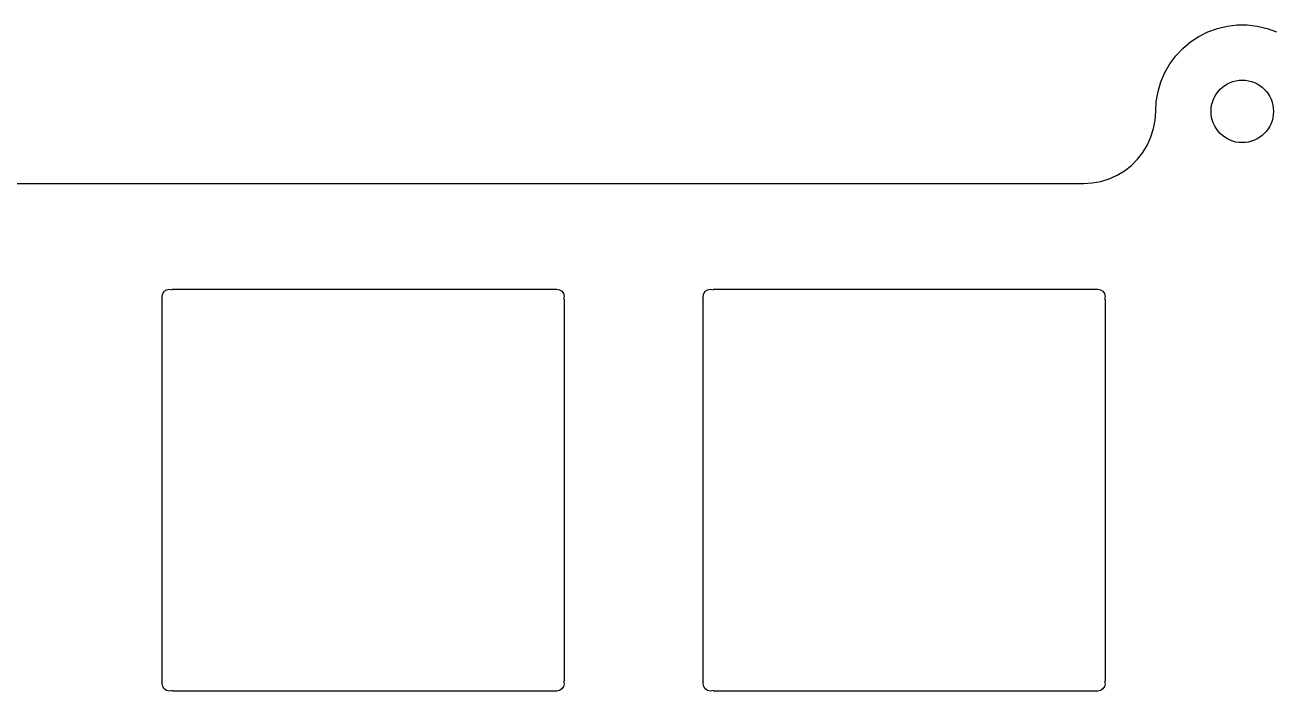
# Model space of a CAD drawing. Extents: x 55 to 248, y -167 to -34.
# Drawn here: x 164.31 to 208.32, y -57.88 to -34.42 of the extents above; entities that cross this region are included whole.
import ezdxf

# ---------------------------------------------------------------- set-up
doc = ezdxf.new("R2010")
doc.units = 0
doc.layers.add('Part__Feature1502', color=7, linetype='CONTINUOUS')

msp = doc.modelspace()

# ---------------------------------------------------------------- linework, layer by layer
at = {"layer": 'Part__Feature1502'}
for p, q in [((205.645, -34.8254), (205.961, -34.6663)), ((205.645, -34.8254, 1.58), (205.961, -34.6663, 1.58)), ((205.645, -34.8254, 1.58), (205.961, -34.6663, 1.58)), ((205.645, -34.8254), (205.961, -34.6663)), ((205.961, -34.6663), (206.295, -34.545)), ((205.961, -34.6663, 1.58), (206.295, -34.545, 1.58)), ((205.961, -34.6663, 1.58), (206.295, -34.545, 1.58)), ((205.961, -34.6663), (206.295, -34.545)), ((205.961, -34.6663), (205.961, -34.6663, 1.58)), ((205.961, -34.6663), (205.961, -34.6663, 1.58)), ((206.295, -34.545), (206.639, -34.4633)), ((206.295, -34.545, 1.58), (206.639, -34.4633, 1.58)), ((206.295, -34.545, 1.58), (206.639, -34.4633, 1.58)), ((206.295, -34.545), (206.639, -34.4633)), ((206.295, -34.545), (206.295, -34.545, 1.58)), ((206.295, -34.545), (206.295, -34.545, 1.58)), ((206.639, -34.4633), (206.992, -34.4222)), ((206.639, -34.4633, 1.58), (206.992, -34.4222, 1.58)), ((206.639, -34.4633, 1.58), (206.992, -34.4222, 1.58)), ((206.639, -34.4633), (206.992, -34.4222)), ((206.639, -34.4633), (206.639, -34.4633, 1.58)), ((206.639, -34.4633), (206.639, -34.4633, 1.58)), ((206.992, -34.4222), (207.346, -34.4222)), ((206.992, -34.4222, 1.58), (207.346, -34.4222, 1.58)), ((206.992, -34.4222), (206.992, -34.4222, 1.58)), ((206.992, -34.4222), (206.992, -34.4222, 1.58)), ((206.992, -34.4222, 1.58), (207.346, -34.4222, 1.58)), ((206.992, -34.4222), (207.346, -34.4222)), ((207.346, -34.4222), (207.698, -34.4633)), ((207.346, -34.4222, 1.58), (207.698, -34.4633, 1.58)), ((207.346, -34.4222), (207.346, -34.4222, 1.58)), ((207.346, -34.4222), (207.346, -34.4222, 1.58)), ((207.346, -34.4222, 1.58), (207.698, -34.4633, 1.58)), ((207.346, -34.4222), (207.698, -34.4633)), ((207.698, -34.4633), (208.043, -34.545)), ((207.698, -34.4633, 1.58), (208.043, -34.545, 1.58)), ((207.698, -34.4633), (207.698, -34.4633, 1.58)), ((207.698, -34.4633), (207.698, -34.4633, 1.58)), ((207.698, -34.4633, 1.58), (208.043, -34.545, 1.58)), ((207.698, -34.4633), (208.043, -34.545)), ((208.043, -34.545), (208.376, -34.6663)), ((208.043, -34.545, 1.58), (208.376, -34.6663, 1.58)), ((208.043, -34.545), (208.043, -34.545, 1.58)), ((208.043, -34.545), (208.043, -34.545, 1.58)), ((208.043, -34.545, 1.58), (208.376, -34.6663, 1.58)), ((208.043, -34.545), (208.376, -34.6663)), ((205.077, -35.248), (205.349, -35.0201)), ((205.077, -35.248, 1.58), (205.349, -35.0201, 1.58)), ((205.077, -35.248, 1.58), (205.349, -35.0201, 1.58)), ((205.077, -35.248), (205.349, -35.0201)), ((205.349, -35.0201), (205.645, -34.8254)), ((205.349, -35.0201, 1.58), (205.645, -34.8254, 1.58)), ((205.349, -35.0201, 1.58), (205.645, -34.8254, 1.58)), ((205.349, -35.0201), (205.645, -34.8254)), ((205.349, -35.0201), (205.349, -35.0201, 1.58)), ((205.349, -35.0201), (205.349, -35.0201, 1.58)), ((205.645, -34.8254), (205.645, -34.8254, 1.58)), ((205.645, -34.8254), (205.645, -34.8254, 1.58)), ((204.622, -35.7901), (204.834, -35.5058)), ((204.622, -35.7901, 1.58), (204.834, -35.5058, 1.58)), ((204.622, -35.7901, 1.58), (204.834, -35.5058, 1.58)), ((204.622, -35.7901), (204.834, -35.5058)), ((204.834, -35.5058), (205.077, -35.248)), ((204.834, -35.5058, 1.58), (205.077, -35.248, 1.58)), ((204.834, -35.5058, 1.58), (205.077, -35.248, 1.58)), ((204.834, -35.5058), (205.077, -35.248)), ((204.834, -35.5058), (204.834, -35.5058, 1.58)), ((204.834, -35.5058), (204.834, -35.5058, 1.58)), ((205.077, -35.248), (205.077, -35.248, 1.58)), ((205.077, -35.248), (205.077, -35.248, 1.58)), ((204.445, -36.0971), (204.622, -35.7901)), ((204.445, -36.0971, 1.58), (204.622, -35.7901, 1.58)), ((204.445, -36.0971, 1.58), (204.622, -35.7901, 1.58)), ((204.445, -36.0971), (204.622, -35.7901)), ((204.622, -35.7901), (204.622, -35.7901, 1.58)), ((204.622, -35.7901), (204.622, -35.7901, 1.58)), ((204.203, -36.7621), (204.305, -36.4225)), ((204.203, -36.7621, 1.58), (204.305, -36.4225, 1.58)), ((204.203, -36.7621, 1.58), (204.305, -36.4225, 1.58)), ((204.203, -36.7621), (204.305, -36.4225)), ((204.305, -36.4225), (204.445, -36.0971)), ((204.305, -36.4225, 1.58), (204.445, -36.0971, 1.58)), ((204.305, -36.4225, 1.58), (204.445, -36.0971, 1.58)), ((204.305, -36.4225), (204.445, -36.0971)), ((204.305, -36.4225), (204.305, -36.4225, 1.58)), ((204.305, -36.4225), (204.305, -36.4225, 1.58)), ((204.445, -36.0971), (204.445, -36.0971, 1.58)), ((204.445, -36.0971), (204.445, -36.0971, 1.58)), ((204.141, -37.1111), (204.203, -36.7621)), ((204.141, -37.1111, 1.58), (204.203, -36.7621, 1.58)), ((204.141, -37.1111, 1.58), (204.203, -36.7621, 1.58)), ((204.141, -37.1111), (204.203, -36.7621)), ((204.203, -36.7621), (204.203, -36.7621, 1.58)), ((204.203, -36.7621), (204.203, -36.7621, 1.58)), ((204.121, -37.465), (204.141, -37.1111)), ((204.121, -37.465, 1.58), (204.141, -37.1111, 1.58)), ((204.121, -37.465, 1.58), (204.141, -37.1111, 1.58)), ((204.121, -37.465), (204.141, -37.1111)), ((204.141, -37.1111), (204.141, -37.1111, 1.58)), ((204.141, -37.1111), (204.141, -37.1111, 1.58)), ((204.047, -38.0723), (204.102, -37.7709)), ((204.047, -38.0723, 1.58), (204.102, -37.7709, 1.58)), ((204.047, -38.0723, 1.58), (204.102, -37.7709, 1.58)), ((204.047, -38.0723), (204.102, -37.7709)), ((204.102, -37.7709), (204.121, -37.465)), ((204.102, -37.7709, 1.58), (204.121, -37.465, 1.58)), ((204.102, -37.7709, 1.58), (204.121, -37.465, 1.58)), ((204.102, -37.7709), (204.121, -37.465)), ((204.102, -37.7709), (204.102, -37.7709, 1.58)), ((204.102, -37.7709), (204.102, -37.7709, 1.58)), ((204.121, -37.465), (204.121, -37.465, 1.58)), ((204.121, -37.465), (204.121, -37.465, 1.58)), ((208.269, -37.465), (208.269, -37.465, 1.58)), ((208.269, -37.465), (208.269, -37.465, 1.58)), ((203.956, -38.3648), (204.047, -38.0723)), ((203.956, -38.3648, 1.58), (204.047, -38.0723, 1.58)), ((203.956, -38.3648, 1.58), (204.047, -38.0723, 1.58)), ((203.956, -38.3648), (204.047, -38.0723)), ((204.047, -38.0723), (204.047, -38.0723, 1.58)), ((204.047, -38.0723), (204.047, -38.0723, 1.58)), ((203.672, -38.9065), (203.83, -38.6442)), ((203.672, -38.9065, 1.58), (203.83, -38.6442, 1.58)), ((203.672, -38.9065, 1.58), (203.83, -38.6442, 1.58)), ((203.672, -38.9065), (203.83, -38.6442)), ((203.83, -38.6442), (203.956, -38.3648)), ((203.83, -38.6442, 1.58), (203.956, -38.3648, 1.58)), ((203.83, -38.6442, 1.58), (203.956, -38.3648, 1.58)), ((203.83, -38.6442), (203.956, -38.3648)), ((203.83, -38.6442), (203.83, -38.6442, 1.58)), ((203.83, -38.6442), (203.83, -38.6442, 1.58)), ((203.956, -38.3648), (203.956, -38.3648, 1.58)), ((203.956, -38.3648), (203.956, -38.3648, 1.58)), ((203.266, -39.3643), (203.483, -39.1477)), ((203.266, -39.3643, 1.58), (203.483, -39.1477, 1.58)), ((203.266, -39.3643, 1.58), (203.483, -39.1477, 1.58)), ((203.266, -39.3643), (203.483, -39.1477)), ((203.483, -39.1477), (203.672, -38.9065)), ((203.483, -39.1477, 1.58), (203.672, -38.9065, 1.58)), ((203.483, -39.1477, 1.58), (203.672, -38.9065, 1.58)), ((203.483, -39.1477), (203.672, -38.9065)), ((203.483, -39.1477), (203.483, -39.1477, 1.58)), ((203.483, -39.1477), (203.483, -39.1477, 1.58)), ((203.672, -38.9065), (203.672, -38.9065, 1.58)), ((203.672, -38.9065), (203.672, -38.9065, 1.58)), ((202.762, -39.7118), (203.025, -39.5533)), ((202.762, -39.7118, 1.58), (203.025, -39.5533, 1.58)), ((202.762, -39.7118, 1.58), (203.025, -39.5533, 1.58)), ((202.762, -39.7118), (203.025, -39.5533)), ((203.025, -39.5533), (203.266, -39.3643)), ((203.025, -39.5533, 1.58), (203.266, -39.3643, 1.58)), ((203.025, -39.5533, 1.58), (203.266, -39.3643, 1.58)), ((203.025, -39.5533), (203.266, -39.3643)), ((203.025, -39.5533), (203.025, -39.5533, 1.58)), ((203.025, -39.5533), (203.025, -39.5533, 1.58)), ((203.266, -39.3643), (203.266, -39.3643, 1.58)), ((203.266, -39.3643), (203.266, -39.3643, 1.58)), ((131.792, -40.0025), (201.583, -40.0025)), ((131.792, -40.0025, 1.58), (201.583, -40.0025, 1.58)), ((131.792, -40.0025, 1.58), (201.583, -40.0025, 1.58)), ((131.792, -40.0025), (201.583, -40.0025)), ((201.583, -40.0025), (201.889, -39.984)), ((201.583, -40.0025, 1.58), (201.889, -39.984, 1.58)), ((201.583, -40.0025, 1.58), (201.889, -39.984, 1.58)), ((201.583, -40.0025), (201.889, -39.984)), ((201.583, -40.0025), (201.583, -40.0025, 1.58)), ((201.583, -40.0025), (201.583, -40.0025, 1.58)), ((201.889, -39.984), (202.191, -39.9288)), ((201.889, -39.984, 1.58), (202.191, -39.9288, 1.58)), ((201.889, -39.984, 1.58), (202.191, -39.9288, 1.58)), ((201.889, -39.984), (202.191, -39.9288)), ((201.889, -39.984), (201.889, -39.984, 1.58)), ((201.889, -39.984), (201.889, -39.984, 1.58)), ((202.191, -39.9288), (202.483, -39.8376)), ((202.191, -39.9288, 1.58), (202.483, -39.8376, 1.58)), ((202.191, -39.9288, 1.58), (202.483, -39.8376, 1.58)), ((202.191, -39.9288), (202.483, -39.8376)), ((202.191, -39.9288), (202.191, -39.9288, 1.58)), ((202.191, -39.9288), (202.191, -39.9288, 1.58)), ((202.483, -39.8376), (202.762, -39.7118)), ((202.483, -39.8376, 1.58), (202.762, -39.7118, 1.58)), ((202.483, -39.8376, 1.58), (202.762, -39.7118, 1.58)), ((202.483, -39.8376), (202.762, -39.7118)), ((202.483, -39.8376), (202.483, -39.8376, 1.58)), ((202.483, -39.8376), (202.483, -39.8376, 1.58)), ((202.762, -39.7118), (202.762, -39.7118, 1.58)), ((202.762, -39.7118), (202.762, -39.7118, 1.58)), ((169.137, -43.979), (169.157, -43.8818)), ((169.137, -43.979, 1.58), (169.157, -43.8818, 1.58)), ((169.137, -43.979, 1.58), (169.157, -43.8818, 1.58)), ((169.137, -43.979), (169.157, -43.8818)), ((169.137, -44.0762), (169.137, -43.979)), ((169.137, -44.0762, 1.58), (169.137, -43.979, 1.58)), ((169.137, -44.0762), (169.137, -43.979)), ((169.137, -44.0762, 1.58), (169.137, -43.979, 1.58)), ((169.137, -43.979), (169.137, -43.979, 1.58)), ((169.137, -43.979), (169.137, -43.979, 1.58)), ((169.157, -43.8818), (169.212, -43.7994)), ((169.157, -43.8818, 1.58), (169.212, -43.7994, 1.58)), ((169.157, -43.8818, 1.58), (169.212, -43.7994, 1.58)), ((169.157, -43.8818), (169.212, -43.7994)), ((169.157, -43.8818), (169.157, -43.8818, 1.58)), ((169.157, -43.8818), (169.157, -43.8818, 1.58)), ((169.212, -43.7994), (169.294, -43.7443)), ((169.212, -43.7994, 1.58), (169.294, -43.7443, 1.58)), ((169.212, -43.7994, 1.58), (169.294, -43.7443, 1.58)), ((169.212, -43.7994), (169.294, -43.7443)), ((169.212, -43.7994), (169.212, -43.7994, 1.58)), ((169.212, -43.7994), (169.212, -43.7994, 1.58)), ((169.294, -43.7443), (169.392, -43.725)), ((169.294, -43.7443, 1.58), (169.392, -43.725, 1.58)), ((169.294, -43.7443, 1.58), (169.392, -43.725, 1.58)), ((169.294, -43.7443), (169.392, -43.725)), ((169.294, -43.7443), (169.294, -43.7443, 1.58)), ((169.294, -43.7443), (169.294, -43.7443, 1.58)), ((169.392, -43.725), (169.489, -43.7443)), ((169.392, -43.725, 1.58), (169.493, -43.7452, 1.58)), ((169.392, -43.725), (169.392, -43.725, 1.58)), ((169.392, -43.725), (169.392, -43.725, 1.58)), ((169.392, -43.725, 1.58), (169.493, -43.7452, 1.58)), ((169.392, -43.725), (169.489, -43.7443)), ((169.489, -43.725), (182.936, -43.725)), ((169.489, -43.725), (182.936, -43.725)), ((169.489, -43.7443), (169.489, -43.7443, 1.58)), ((169.489, -43.7443), (169.489, -43.7443, 1.58)), ((169.493, -43.725, 1.58), (182.936, -43.725, 1.58)), ((169.493, -43.725, 1.58), (182.936, -43.725, 1.58)), ((182.936, -43.725), (183.034, -43.725)), ((182.936, -43.725, 1.58), (183.034, -43.725, 1.58)), ((182.936, -43.725), (183.034, -43.725)), ((182.936, -43.725, 1.58), (183.034, -43.725, 1.58)), ((182.936, -43.7443), (182.936, -43.7443, 1.58)), ((182.936, -43.7443), (182.936, -43.7443, 1.58)), ((183.034, -43.725), (183.131, -43.7443)), ((183.034, -43.725, 1.58), (183.131, -43.7443, 1.58)), ((183.034, -43.725), (183.034, -43.725, 1.58)), ((183.034, -43.725), (183.034, -43.725, 1.58)), ((183.034, -43.725, 1.58), (183.131, -43.7443, 1.58)), ((183.034, -43.725), (183.131, -43.7443)), ((183.131, -43.7443), (183.213, -43.7994)), ((183.131, -43.7443, 1.58), (183.213, -43.7994, 1.58)), ((183.131, -43.7443), (183.131, -43.7443, 1.58)), ((183.131, -43.7443), (183.131, -43.7443, 1.58)), ((183.131, -43.7443, 1.58), (183.213, -43.7994, 1.58)), ((183.131, -43.7443), (183.213, -43.7994)), ((183.213, -43.7994), (183.268, -43.8818)), ((183.213, -43.7994, 1.58), (183.268, -43.8818, 1.58)), ((183.213, -43.7994), (183.213, -43.7994, 1.58)), ((183.213, -43.7994), (183.213, -43.7994, 1.58)), ((183.213, -43.7994, 1.58), (183.268, -43.8818, 1.58)), ((183.213, -43.7994), (183.268, -43.8818)), ((183.287, -43.979, 1.58), (183.267, -44.0807, 1.58)), ((183.287, -43.979, 1.58), (183.267, -44.0807, 1.58)), ((183.268, -43.8818), (183.288, -43.979)), ((183.268, -43.8818, 1.58), (183.288, -43.979, 1.58)), ((183.268, -43.8818), (183.268, -43.8818, 1.58)), ((183.268, -43.8818), (183.268, -43.8818, 1.58)), ((183.268, -43.8818, 1.58), (183.288, -43.979, 1.58)), ((183.268, -43.8818), (183.288, -43.979)), ((183.287, -43.979), (183.268, -44.0762)), ((183.287, -43.979), (183.268, -44.0762)), ((183.287, -43.979), (183.287, -43.979, 1.58)), ((183.287, -43.979), (183.287, -43.979, 1.58)), ((188.188, -43.979), (188.207, -43.8818)), ((188.188, -43.979, 1.58), (188.207, -43.8818, 1.58)), ((188.188, -43.979, 1.58), (188.207, -43.8818, 1.58)), ((188.188, -43.979), (188.207, -43.8818)), ((188.188, -44.0762), (188.188, -43.979)), ((188.188, -44.0762, 1.58), (188.188, -43.979, 1.58)), ((188.188, -44.0762), (188.188, -43.979)), ((188.188, -44.0762, 1.58), (188.188, -43.979, 1.58)), ((188.188, -43.979), (188.188, -43.979, 1.58)), ((188.188, -43.979), (188.188, -43.979, 1.58)), ((188.207, -43.8818), (188.262, -43.7994)), ((188.207, -43.8818, 1.58), (188.262, -43.7994, 1.58)), ((188.207, -43.8818, 1.58), (188.262, -43.7994, 1.58)), ((188.207, -43.8818), (188.262, -43.7994)), ((188.207, -43.8818), (188.207, -43.8818, 1.58)), ((188.207, -43.8818), (188.207, -43.8818, 1.58)), ((188.262, -43.7994), (188.344, -43.7443)), ((188.262, -43.7994, 1.58), (188.344, -43.7443, 1.58)), ((188.262, -43.7994, 1.58), (188.344, -43.7443, 1.58)), ((188.262, -43.7994), (188.344, -43.7443)), ((188.262, -43.7994), (188.262, -43.7994, 1.58)), ((188.262, -43.7994), (188.262, -43.7994, 1.58)), ((188.344, -43.7443), (188.441, -43.725)), ((188.344, -43.7443, 1.58), (188.441, -43.725, 1.58)), ((188.344, -43.7443, 1.58), (188.441, -43.725, 1.58)), ((188.344, -43.7443), (188.441, -43.725)), ((188.344, -43.7443), (188.344, -43.7443, 1.58)), ((188.344, -43.7443), (188.344, -43.7443, 1.58)), ((188.441, -43.725), (188.539, -43.7443)), ((188.441, -43.725, 1.58), (188.539, -43.7443, 1.58)), ((188.441, -43.725), (188.441, -43.725, 1.58)), ((188.441, -43.725), (188.441, -43.725, 1.58)), ((188.441, -43.725, 1.58), (188.539, -43.7443, 1.58)), ((188.441, -43.725), (188.539, -43.7443)), ((188.539, -43.725), (201.986, -43.725)), ((188.539, -43.725, 1.58), (201.986, -43.725, 1.58)), ((188.539, -43.725), (201.986, -43.725)), ((188.539, -43.725, 1.58), (201.986, -43.725, 1.58)), ((188.539, -43.7443), (188.539, -43.7443, 1.58)), ((188.539, -43.7443), (188.539, -43.7443, 1.58)), ((201.986, -43.725), (202.083, -43.725)), ((201.986, -43.725, 1.58), (202.083, -43.725, 1.58)), ((201.986, -43.725), (202.083, -43.725)), ((201.986, -43.725, 1.58), (202.083, -43.725, 1.58)), ((201.986, -43.7443), (201.986, -43.7443, 1.58)), ((201.986, -43.7443), (201.986, -43.7443, 1.58)), ((202.083, -43.725), (202.181, -43.7443)), ((202.083, -43.725, 1.58), (202.181, -43.7443, 1.58)), ((202.083, -43.725), (202.083, -43.725, 1.58)), ((202.083, -43.725), (202.083, -43.725, 1.58)), ((202.083, -43.725, 1.58), (202.181, -43.7443, 1.58)), ((202.083, -43.725), (202.181, -43.7443)), ((202.181, -43.7443), (202.263, -43.7994)), ((202.181, -43.7443, 1.58), (202.263, -43.7994, 1.58)), ((202.181, -43.7443), (202.181, -43.7443, 1.58)), ((202.181, -43.7443), (202.181, -43.7443, 1.58)), ((202.181, -43.7443, 1.58), (202.263, -43.7994, 1.58)), ((202.181, -43.7443), (202.263, -43.7994)), ((202.263, -43.7994), (202.318, -43.8818)), ((202.263, -43.7994, 1.58), (202.318, -43.8818, 1.58)), ((202.263, -43.7994), (202.263, -43.7994, 1.58)), ((202.263, -43.7994), (202.263, -43.7994, 1.58)), ((202.263, -43.7994, 1.58), (202.318, -43.8818, 1.58)), ((202.263, -43.7994), (202.318, -43.8818)), ((202.318, -43.8818), (202.338, -43.979)), ((202.318, -43.8818, 1.58), (202.338, -43.979, 1.58)), ((202.318, -43.8818), (202.318, -43.8818, 1.58)), ((202.318, -43.8818), (202.318, -43.8818, 1.58)), ((202.318, -43.8818, 1.58), (202.338, -43.979, 1.58)), ((202.318, -43.8818), (202.338, -43.979)), ((202.338, -43.979), (202.318, -44.0762)), ((202.338, -43.979, 1.58), (202.318, -44.0762, 1.58)), ((202.338, -43.979, 1.58), (202.318, -44.0762, 1.58)), ((202.338, -43.979), (202.318, -44.0762)), ((202.338, -43.979), (202.338, -43.979, 1.58)), ((202.338, -43.979), (202.338, -43.979, 1.58)), ((169.137, -57.5238), (169.137, -44.0762)), ((169.137, -57.5196, 1.58), (169.137, -44.0762, 1.58)), ((169.137, -57.5238), (169.137, -44.0762)), ((169.137, -57.5196, 1.58), (169.137, -44.0762, 1.58)), ((169.157, -44.0762), (169.157, -44.0762, 1.58)), ((169.157, -44.0762), (169.157, -44.0762, 1.58)), ((183.268, -44.0762), (183.268, -44.0762, 1.58)), ((183.268, -44.0762), (183.268, -44.0762, 1.58)), ((183.287, -44.0762), (183.287, -57.5238)), ((183.287, -44.0762), (183.287, -57.5238)), ((183.287, -44.0804, 1.58), (183.287, -57.5238, 1.58)), ((183.287, -44.0804, 1.58), (183.287, -57.5238, 1.58)), ((188.188, -57.5238), (188.188, -44.0762)), ((188.188, -57.5196, 1.58), (188.188, -44.0762, 1.58)), ((188.188, -57.5238), (188.188, -44.0762)), ((188.188, -57.5196, 1.58), (188.188, -44.0762, 1.58)), ((188.207, -44.0762), (188.207, -44.0762, 1.58)), ((188.207, -44.0762), (188.207, -44.0762, 1.58)), ((202.318, -44.0762), (202.318, -44.0762, 1.58)), ((202.318, -44.0762), (202.318, -44.0762, 1.58)), ((202.338, -44.0762), (202.338, -57.5238)), ((202.338, -44.0762, 1.58), (202.338, -57.5238, 1.58)), ((202.338, -44.0762), (202.338, -57.5238)), ((202.338, -44.0762, 1.58), (202.338, -57.5238, 1.58)), ((169.137, -57.621, 1.58), (169.137, -57.5196, 1.58)), ((169.137, -57.621, 1.58), (169.137, -57.5196, 1.58)), ((169.137, -57.621), (169.137, -57.5238)), ((169.137, -57.621), (169.137, -57.5238)), ((169.157, -57.7182), (169.137, -57.621)), ((169.157, -57.7182, 1.58), (169.137, -57.621, 1.58)), ((169.157, -57.7182, 1.58), (169.137, -57.621, 1.58)), ((169.137, -57.621), (169.137, -57.621, 1.58)), ((169.157, -57.7182), (169.137, -57.621)), ((169.137, -57.621), (169.137, -57.621, 1.58)), ((169.157, -57.5238), (169.157, -57.5238, 1.58)), ((169.157, -57.5238), (169.157, -57.5238, 1.58)), ((183.268, -57.5238), (183.288, -57.621)), ((183.268, -57.5238, 1.58), (183.288, -57.621, 1.58)), ((183.268, -57.5238), (183.268, -57.5238, 1.58)), ((183.268, -57.5238), (183.268, -57.5238, 1.58)), ((183.268, -57.5238, 1.58), (183.288, -57.621, 1.58)), ((183.268, -57.5238), (183.288, -57.621)), ((183.287, -57.621), (183.268, -57.7182)), ((183.287, -57.621, 1.58), (183.268, -57.7182, 1.58)), ((183.287, -57.621, 1.58), (183.268, -57.7182, 1.58)), ((183.287, -57.621), (183.268, -57.7182)), ((183.287, -57.621), (183.287, -57.621, 1.58)), ((183.287, -57.621), (183.287, -57.621, 1.58)), ((188.207, -57.7182), (188.187, -57.621)), ((188.207, -57.7182, 1.58), (188.187, -57.621, 1.58)), ((188.207, -57.7182, 1.58), (188.187, -57.621, 1.58)), ((188.207, -57.7182), (188.187, -57.621)), ((188.188, -57.621, 1.58), (188.188, -57.5196, 1.58)), ((188.188, -57.621, 1.58), (188.188, -57.5196, 1.58)), ((188.188, -57.621), (188.188, -57.5238)), ((188.188, -57.621), (188.188, -57.5238)), ((188.188, -57.621), (188.188, -57.621, 1.58)), ((188.188, -57.621), (188.188, -57.621, 1.58)), ((188.207, -57.5238), (188.207, -57.5238, 1.58)), ((188.207, -57.5238), (188.207, -57.5238, 1.58)), ((202.318, -57.5238), (202.338, -57.621)), ((202.318, -57.5238, 1.58), (202.338, -57.621, 1.58)), ((202.318, -57.5238), (202.318, -57.5238, 1.58)), ((202.318, -57.5238), (202.318, -57.5238, 1.58)), ((202.318, -57.5238, 1.58), (202.338, -57.621, 1.58)), ((202.318, -57.5238), (202.338, -57.621)), ((202.338, -57.621), (202.318, -57.7182)), ((202.338, -57.621, 1.58), (202.318, -57.7182, 1.58)), ((202.338, -57.621, 1.58), (202.318, -57.7182, 1.58)), ((202.338, -57.621), (202.318, -57.7182)), ((202.338, -57.621), (202.338, -57.621, 1.58)), ((202.338, -57.621), (202.338, -57.621, 1.58)), ((169.212, -57.8006), (169.157, -57.7182)), ((169.212, -57.8006, 1.58), (169.157, -57.7182, 1.58)), ((169.212, -57.8006, 1.58), (169.157, -57.7182, 1.58)), ((169.157, -57.7182), (169.157, -57.7182, 1.58)), ((169.212, -57.8006), (169.157, -57.7182)), ((169.157, -57.7182), (169.157, -57.7182, 1.58)), ((169.294, -57.8557), (169.212, -57.8006)), ((169.294, -57.8557, 1.58), (169.212, -57.8006, 1.58)), ((169.294, -57.8557, 1.58), (169.212, -57.8006, 1.58)), ((169.212, -57.8006), (169.212, -57.8006, 1.58)), ((169.294, -57.8557), (169.212, -57.8006)), ((169.212, -57.8006), (169.212, -57.8006, 1.58)), ((169.392, -57.875), (169.294, -57.8557)), ((169.392, -57.875, 1.58), (169.294, -57.8557, 1.58)), ((169.392, -57.875, 1.58), (169.294, -57.8557, 1.58)), ((169.294, -57.8557), (169.294, -57.8557, 1.58)), ((169.392, -57.875), (169.294, -57.8557)), ((169.294, -57.8557), (169.294, -57.8557, 1.58)), ((169.489, -57.8557), (169.392, -57.875)), ((169.489, -57.8557, 1.58), (169.392, -57.875, 1.58)), ((169.489, -57.8557, 1.58), (169.392, -57.875, 1.58)), ((169.489, -57.8557), (169.392, -57.875)), ((169.392, -57.875), (169.392, -57.875, 1.58)), ((169.392, -57.875), (169.392, -57.875, 1.58)), ((169.489, -57.8557), (169.489, -57.8557, 1.58)), ((169.489, -57.8557), (169.489, -57.8557, 1.58)), ((182.936, -57.875), (169.489, -57.875)), ((182.932, -57.875, 1.58), (169.489, -57.875, 1.58)), ((182.936, -57.875), (169.489, -57.875)), ((182.932, -57.875, 1.58), (169.489, -57.875, 1.58)), ((183.034, -57.875, 1.58), (182.932, -57.875, 1.58)), ((183.034, -57.875, 1.58), (182.932, -57.875, 1.58)), ((182.936, -57.8557), (182.936, -57.8557, 1.58)), ((182.936, -57.8557), (182.936, -57.8557, 1.58)), ((183.034, -57.875), (182.936, -57.875)), ((183.034, -57.875), (182.936, -57.875)), ((183.131, -57.8557), (183.034, -57.875)), ((183.131, -57.8557, 1.58), (183.034, -57.875, 1.58)), ((183.131, -57.8557, 1.58), (183.034, -57.875, 1.58)), ((183.131, -57.8557), (183.034, -57.875)), ((183.034, -57.875), (183.034, -57.875, 1.58)), ((183.034, -57.875), (183.034, -57.875, 1.58)), ((183.213, -57.8006), (183.131, -57.8557)), ((183.213, -57.8006, 1.58), (183.131, -57.8557, 1.58)), ((183.213, -57.8006, 1.58), (183.131, -57.8557, 1.58)), ((183.213, -57.8006), (183.131, -57.8557)), ((183.131, -57.8557), (183.131, -57.8557, 1.58)), ((183.131, -57.8557), (183.131, -57.8557, 1.58)), ((183.268, -57.7182), (183.213, -57.8006)), ((183.268, -57.7182, 1.58), (183.213, -57.8006, 1.58)), ((183.268, -57.7182, 1.58), (183.213, -57.8006, 1.58)), ((183.268, -57.7182), (183.213, -57.8006)), ((183.213, -57.8006), (183.213, -57.8006, 1.58)), ((183.213, -57.8006), (183.213, -57.8006, 1.58)), ((183.268, -57.7182), (183.268, -57.7182, 1.58)), ((183.268, -57.7182), (183.268, -57.7182, 1.58)), ((188.262, -57.8006), (188.207, -57.7182)), ((188.262, -57.8006, 1.58), (188.207, -57.7182, 1.58)), ((188.262, -57.8006, 1.58), (188.207, -57.7182, 1.58)), ((188.207, -57.7182), (188.207, -57.7182, 1.58)), ((188.262, -57.8006), (188.207, -57.7182)), ((188.207, -57.7182), (188.207, -57.7182, 1.58)), ((188.344, -57.8557), (188.262, -57.8006)), ((188.344, -57.8557, 1.58), (188.262, -57.8006, 1.58)), ((188.344, -57.8557, 1.58), (188.262, -57.8006, 1.58)), ((188.262, -57.8006), (188.262, -57.8006, 1.58)), ((188.344, -57.8557), (188.262, -57.8006)), ((188.262, -57.8006), (188.262, -57.8006, 1.58)), ((188.441, -57.875), (188.344, -57.8557)), ((188.441, -57.875, 1.58), (188.344, -57.8557, 1.58)), ((188.441, -57.875, 1.58), (188.344, -57.8557, 1.58)), ((188.344, -57.8557), (188.344, -57.8557, 1.58)), ((188.441, -57.875), (188.344, -57.8557)), ((188.344, -57.8557), (188.344, -57.8557, 1.58)), ((188.539, -57.8557), (188.441, -57.875)), ((188.539, -57.8557, 1.58), (188.441, -57.875, 1.58)), ((188.539, -57.8557, 1.58), (188.441, -57.875, 1.58)), ((188.539, -57.8557), (188.441, -57.875)), ((188.441, -57.875), (188.441, -57.875, 1.58)), ((188.441, -57.875), (188.441, -57.875, 1.58)), ((188.539, -57.8557), (188.539, -57.8557, 1.58)), ((188.539, -57.8557), (188.539, -57.8557, 1.58)), ((201.986, -57.875), (188.539, -57.875)), ((201.982, -57.875, 1.58), (188.539, -57.875, 1.58)), ((201.986, -57.875), (188.539, -57.875)), ((201.982, -57.875, 1.58), (188.539, -57.875, 1.58)), ((202.083, -57.875, 1.58), (201.982, -57.875, 1.58)), ((202.083, -57.875, 1.58), (201.982, -57.875, 1.58)), ((201.986, -57.8557), (201.986, -57.8557, 1.58)), ((201.986, -57.8557), (201.986, -57.8557, 1.58)), ((202.083, -57.875), (201.986, -57.875)), ((202.083, -57.875), (201.986, -57.875)), ((202.181, -57.8557), (202.083, -57.875)), ((202.181, -57.8557, 1.58), (202.083, -57.875, 1.58)), ((202.181, -57.8557, 1.58), (202.083, -57.875, 1.58)), ((202.181, -57.8557), (202.083, -57.875)), ((202.083, -57.875), (202.083, -57.875, 1.58)), ((202.083, -57.875), (202.083, -57.875, 1.58)), ((202.263, -57.8006), (202.181, -57.8557)), ((202.263, -57.8006, 1.58), (202.181, -57.8557, 1.58)), ((202.263, -57.8006, 1.58), (202.181, -57.8557, 1.58)), ((202.263, -57.8006), (202.181, -57.8557)), ((202.181, -57.8557), (202.181, -57.8557, 1.58)), ((202.181, -57.8557), (202.181, -57.8557, 1.58)), ((202.318, -57.7182), (202.263, -57.8006)), ((202.318, -57.7182, 1.58), (202.263, -57.8006, 1.58)), ((202.318, -57.7182, 1.58), (202.263, -57.8006, 1.58)), ((202.318, -57.7182), (202.263, -57.8006)), ((202.263, -57.8006), (202.263, -57.8006, 1.58)), ((202.263, -57.8006), (202.263, -57.8006, 1.58)), ((202.318, -57.7182), (202.318, -57.7182, 1.58)), ((202.318, -57.7182), (202.318, -57.7182, 1.58))]:
    msp.add_line(p, q, dxfattribs=at)
msp.add_circle((207.169, -37.465), 1.1, dxfattribs=at)
msp.add_circle((207.169, -37.465), 1.1, dxfattribs=at)
msp.add_circle((207.169, -37.465), 1.1, dxfattribs=at)
msp.add_circle((207.169, -37.465), 1.1, dxfattribs=at)

doc.saveas('drawing.dxf')
